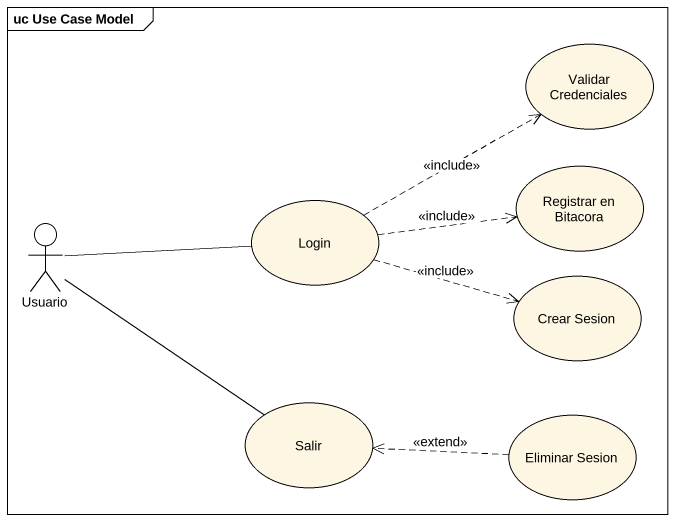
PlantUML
@startuml
mainframe uc Use Case Model
usecase "Validar Credenciales" as Validar_Credenciales
usecase "Registrar en Bitacora" as Registrar_en_Bitacora
actor Usuario
usecase Login
usecase "Crear Sesion" as Crear_Sesion
usecase Salir
usecase "Eliminar Sesion" as Eliminar_Sesion
Usuario -right- Login
Usuario -- Salir
Login .right.> Validar_Credenciales : <<include>>
Login .right.> Registrar_en_Bitacora : <<include>>
Login .right.> Crear_Sesion : <<include>>
Eliminar_Sesion .left.> Salir : <<extend>>
@enduml
